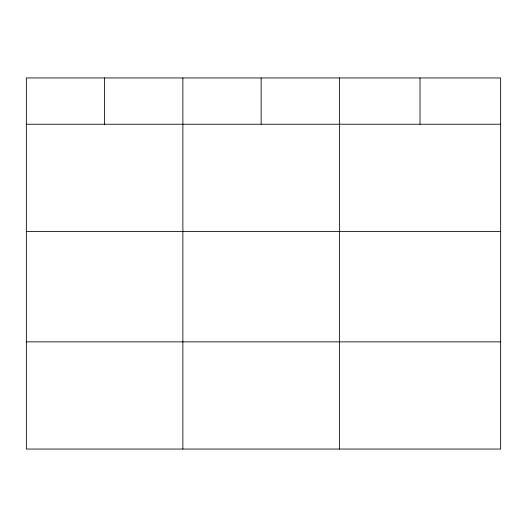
<?xml version="1.0" encoding="UTF-8"?>
<svg xmlns="http://www.w3.org/2000/svg" width="527" height="527" viewBox="0 0 527 527"><rect width="100%" height="100%" fill="white"/><g stroke="black" fill="none" stroke-linecap="round" stroke-linejoin="round"><path stroke-width="0.79" d="M500.65 231.425L500.65 77.95L26.35 77.95L26.35 449.05L500.65 449.05L500.65 231.425L26.35 231.425M26.35 124.234L500.65 124.234M26.35 341.865L500.65 341.865M420.019 77.95L420.019 124.234M339.388 77.95L339.388 449.05M261.128 77.95L261.128 124.234M182.869 77.95L182.869 449.05M104.609 77.95L104.609 124.234"/></g></svg>
